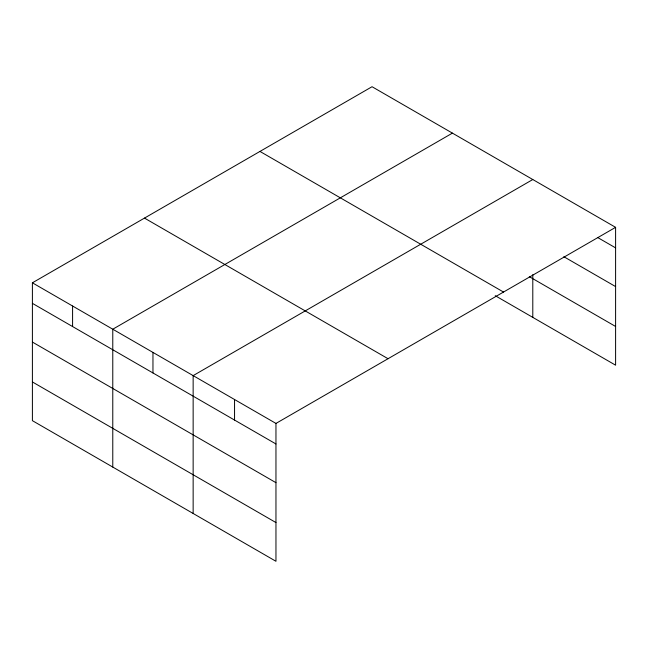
<?xml version="1.0" encoding="UTF-8"?>
<svg xmlns="http://www.w3.org/2000/svg" width="648" height="648" viewBox="0 0 648 648"><rect width="100%" height="100%" fill="white"/><g stroke="black" fill="none" stroke-linecap="round" stroke-linejoin="round"><path stroke-width="0.97" d="M495.226 295.691L615.6 365.189L615.6 227.335L372.041 86.719L32.4 282.812L32.4 420.665L275.959 561.281L275.959 423.428L32.4 282.812M452.417 133.124L112.776 329.216L112.776 467.062M532.794 179.528L193.144 375.621L193.144 513.467M275.959 423.428L615.6 227.335M597.488 237.419L615.6 247.876M563.841 256.705L615.6 286.586M529.295 276.647L615.6 326.471M259.961 151.429L503.52 292.046M144.48 218.101L388.039 358.717M32.4 303.353L275.959 443.969M32.4 342.063L275.959 482.679M32.4 381.947L275.959 522.563M532.794 274.679L532.794 317.374M234.552 399.524L234.552 420.066M152.96 352.415L152.96 372.956M72.584 306.018L72.584 326.551"/></g></svg>
